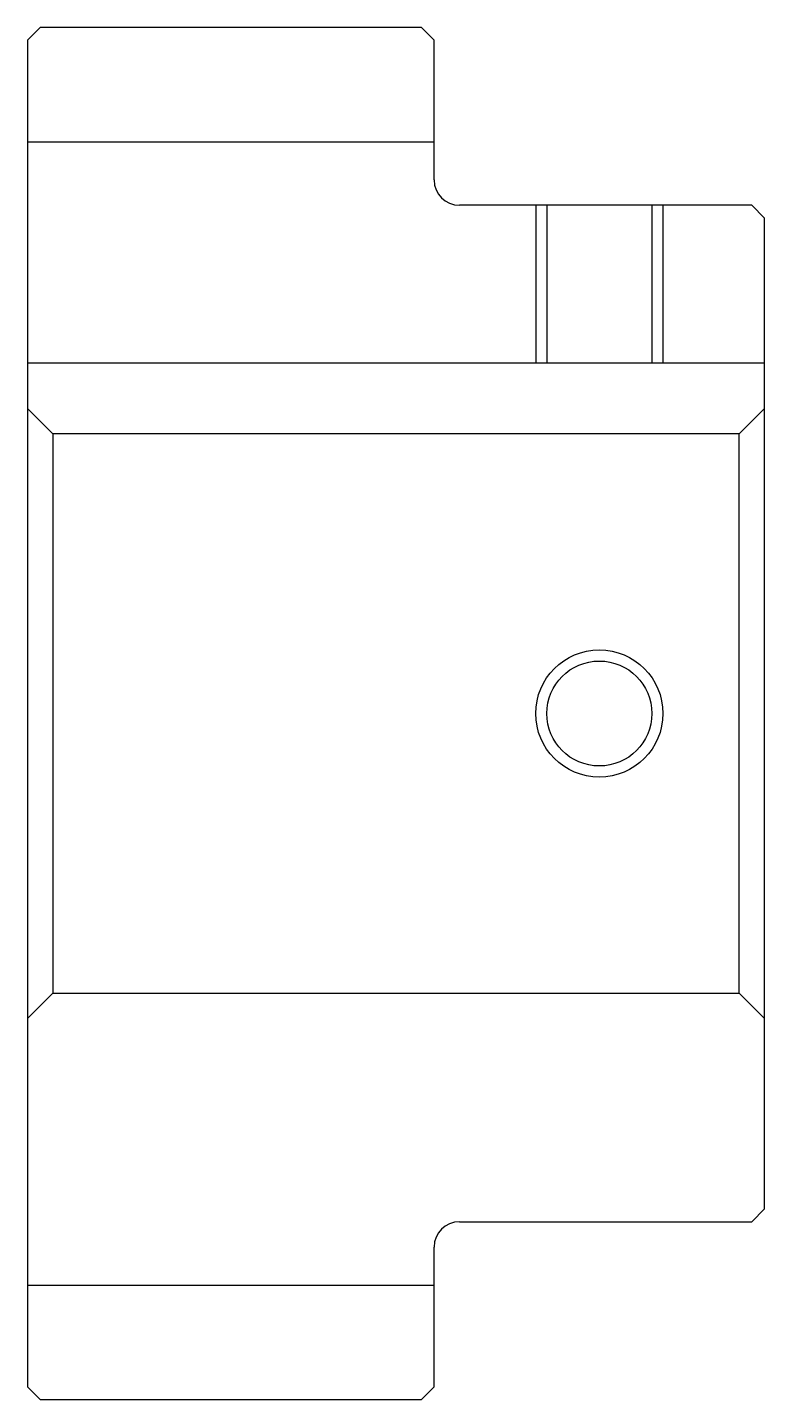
# Model space of a CAD drawing. Header units: metres. Extents: x 122 to 308, y 95 to 149.
# Drawn here: x 121.5 to 150.5, y 95.2 to 149.2 of the extents above.
import ezdxf

# ---------------------------------------------------------------- set-up
doc = ezdxf.new("R2010")
doc.units = ezdxf.units.M

msp = doc.modelspace()

# ---------------------------------------------------------------- linework, layer by layer
at = {"color": 4}
for p, q in [((121.5, 144.75), (137.5, 144.75)), ((121.5, 136.050003), (150.5, 136.050003)), ((149.5, 133.25), (150.5, 134.25)), ((122.5, 133.25), (122.5, 111.25)), ((149.5, 111.25), (150.5, 110.25)), ((121.5, 99.75), (137.5, 99.75))]:
    msp.add_line(p, q, dxfattribs=at)
for points in [[(137.5, 143.25), (137.5, 148.75), (137, 149.25), (122, 149.25), (121.5, 148.75), (121.5, 110.25)], [(138.5, 102.25), (150, 102.25), (150.5, 102.75), (150.5, 141.75), (150, 142.25), (138.5, 142.25)], [(141.5, 142.25), (141.5, 136.050003)], [(141.934998, 142.25), (141.934998, 136.050003)], [(146.065002, 142.25), (146.065002, 136.050003)], [(146.5, 142.25), (146.5, 136.050003)], [(121.5, 110.25), (122.5, 111.25), (149.5, 111.25), (149.5, 133.25), (122.5, 133.25), (121.5, 134.25)], [(121.5, 110.25), (121.5, 95.75), (122, 95.25), (137, 95.25), (137.5, 95.75), (137.5, 101.25)]]:
    msp.add_lwpolyline(points, dxfattribs=at)
at = {"color": 7}
msp.add_circle((144, 122.25), 2.5, dxfattribs=at)
at = {"color": 4}
msp.add_circle((144, 122.25), 2.065, dxfattribs=at)
for centre, start, end in [((138.5, 143.25), 180, 270), ((138.5, 101.25), 90, 180)]:
    msp.add_arc(centre, 1, start, end, dxfattribs=at)

doc.saveas('drawing.dxf')
